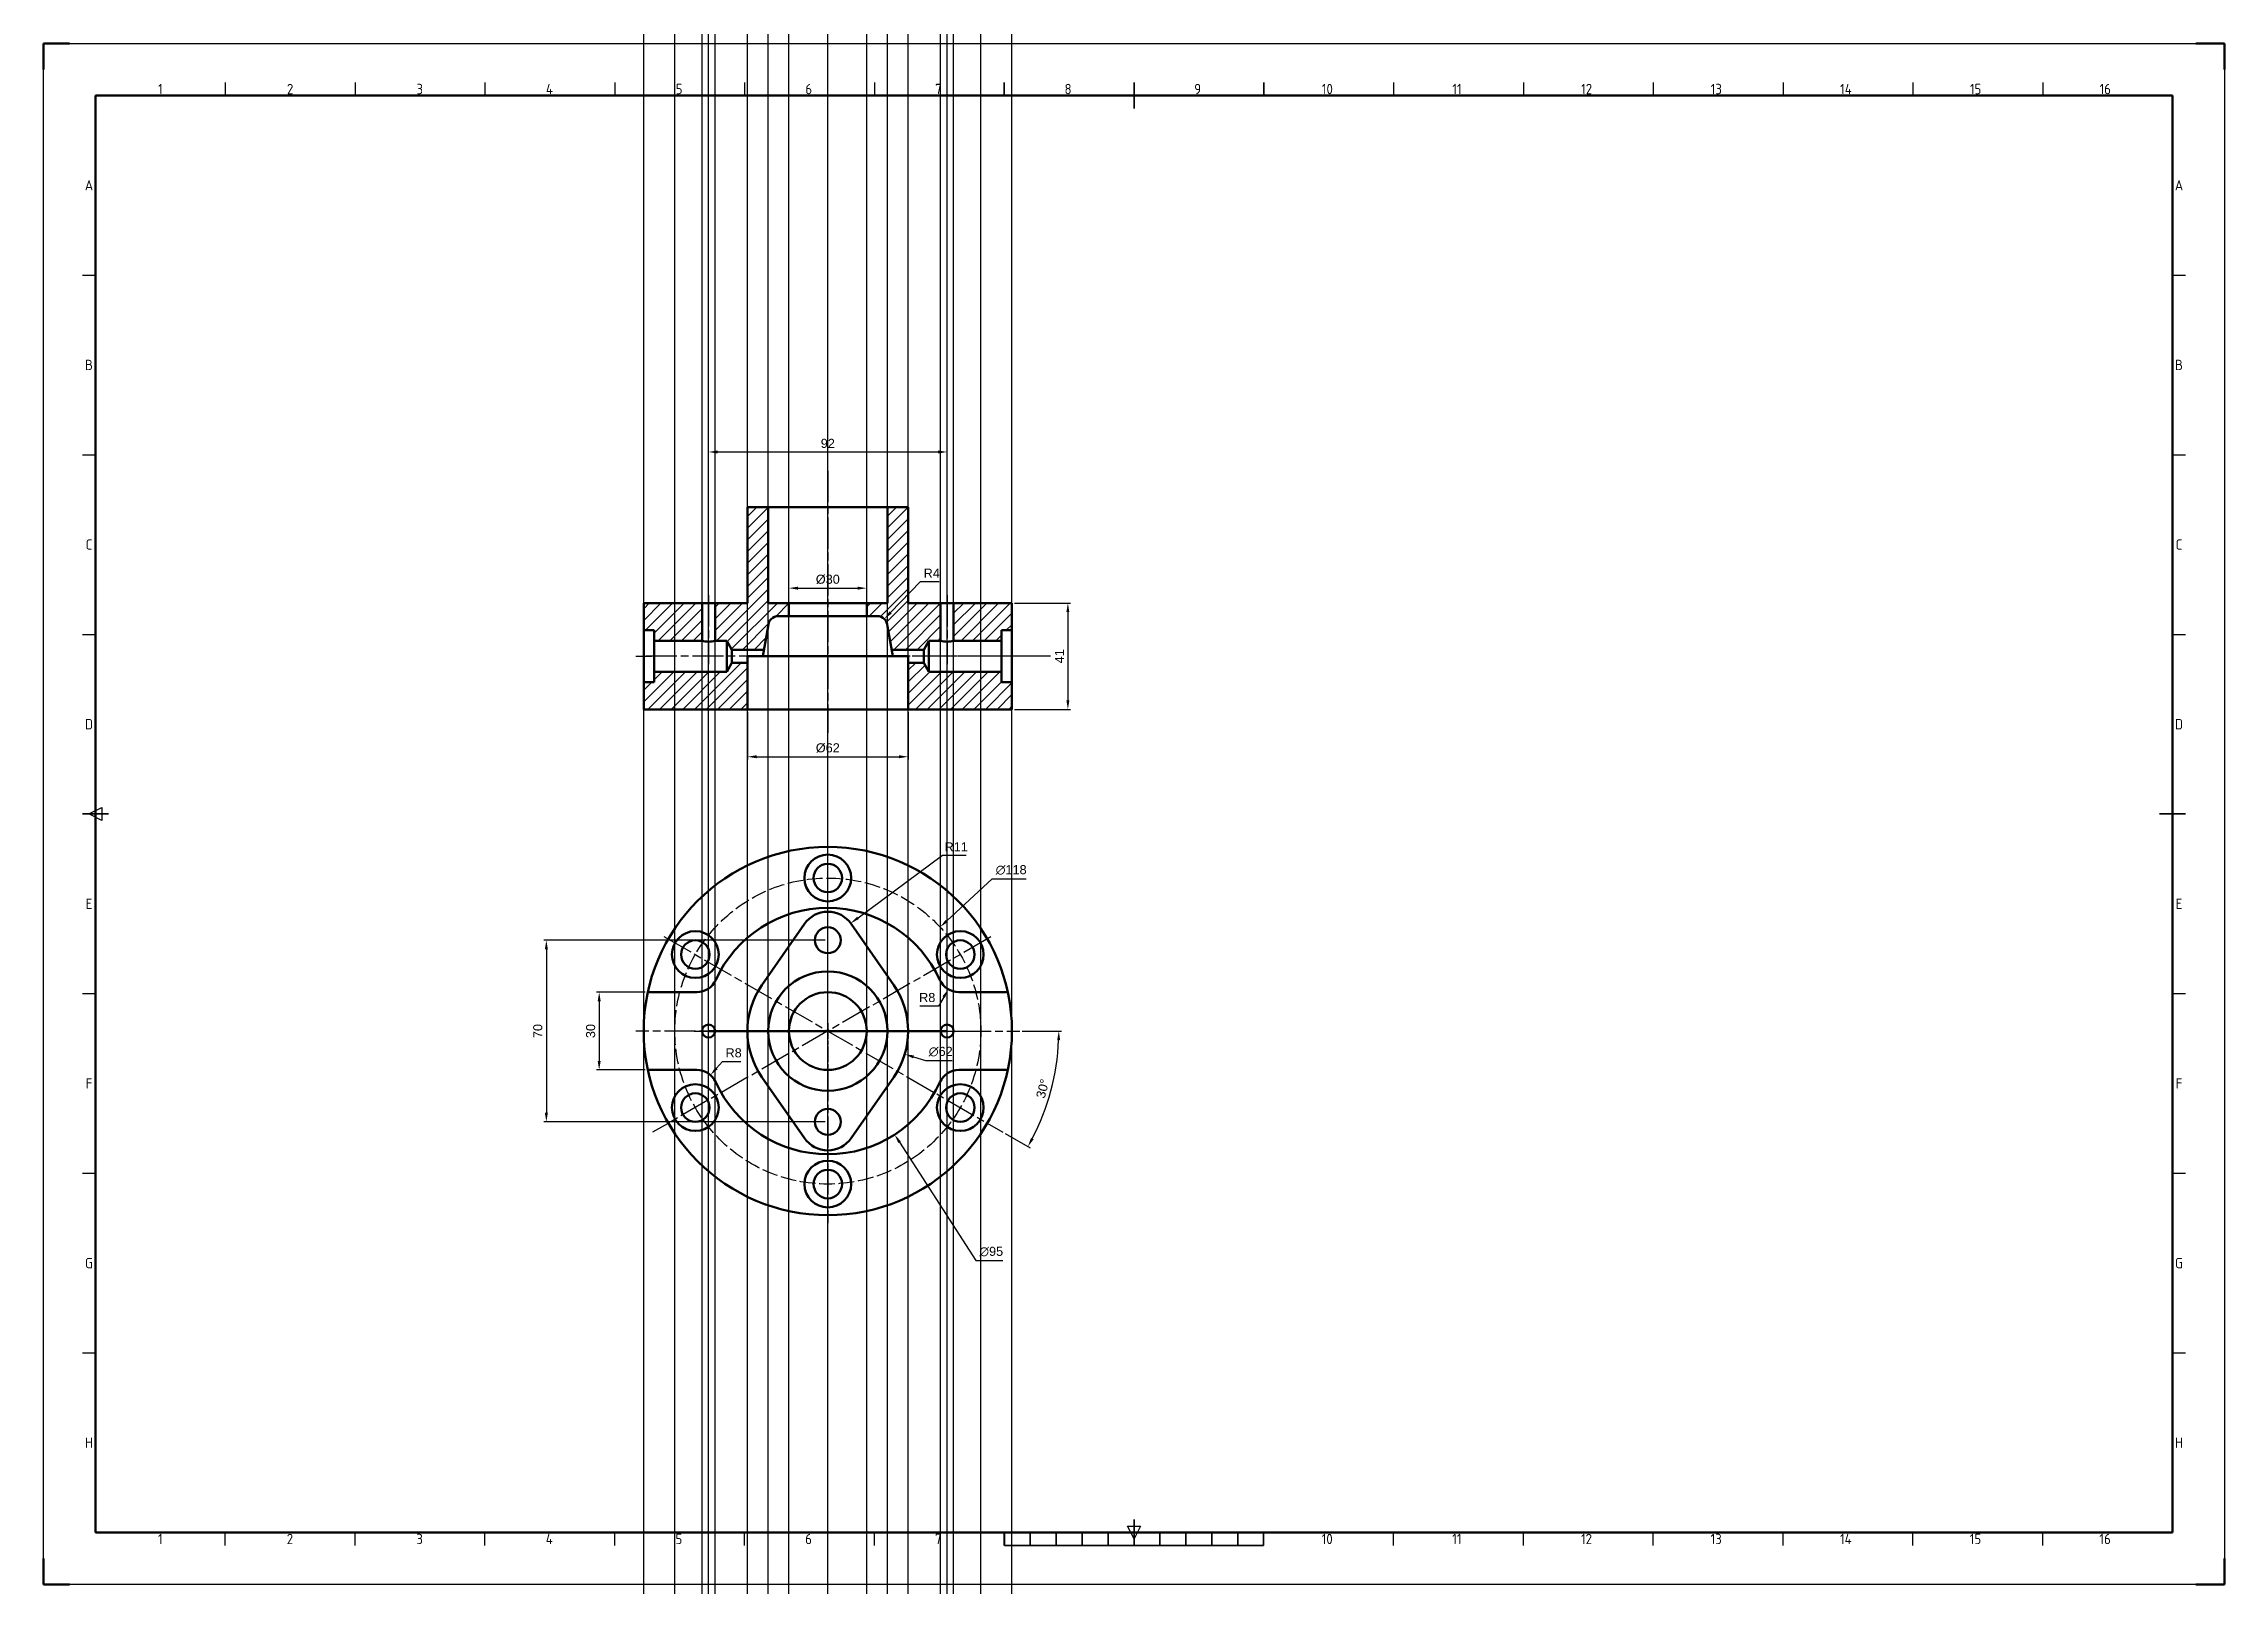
# Model space of a CAD drawing. Header units: millimetres. Extents: x 980 to 1821, y 763 to 1357.
import ezdxf
from ezdxf.enums import TextEntityAlignment as Align

# ---------------------------------------------------------------- set-up
doc = ezdxf.new("R2010")
doc.units = ezdxf.units.MM
for name, pattern in [('AM_ISO02W050', [7.5, 6, -1.5]), ('AM_ISO08W050', [18, 12, -1.5, 3, -1.5]), ('AM_ISO08W050x2', [9, 6, -0.75, 1.5, -0.75]), ('Amconstr', [9999, 9999, 0])]:
    doc.linetypes.add(name, pattern=pattern)
for name, color, linetype, lineweight in [('AM_0', 7, 'Continuous', 50), ('AM_3', 6, 'AM_ISO02W050', 25), ('AM_5', 3, 'Continuous', 25), ('AM_7', 4, 'AM_ISO08W050', 25), ('AM_8', 1, 'Continuous', 25), ('AM_BOR', 7, 'Continuous', 50), ('AM_CL', 1, 'Amconstr', 25)]:
    doc.layers.add(name, color=color, linetype=linetype, lineweight=lineweight)
doc.styles.add('ACISOTS', font='isocp.shx')
doc.styles.get("Standard").update_dxf_attribs({"font": 'arial.ttf'})
doc.dimstyles.new('AM_ISO$0', dxfattribs={"dimtxt": 3.5, "dimasz": 3.5, "dimexe": 1, "dimexo": 1, "dimgap": 1.5, "dimtad": 1, "dimdsep": 46, "dimtxsty": 'Standard', "dimcen": 0, "dimclrd": 256, "dimclre": 256, "dimclrt": 2, "dimadec": 0, "dimazin": 2, "dimtp": 0.1, "dimtm": 0.1, "dimtfac": 0.71, "dimtdec": 3, "dimtmove": 0, "dimatfit": 3, "dimfxl": 1, "dimlwd": -1, "dimlwe": -1, "dimarcsym": 1})
doc.dimstyles.new('AM_ISO$2', dxfattribs={"dimtxt": 3.5, "dimasz": 3.5, "dimexe": 1, "dimexo": 1, "dimgap": 1.5, "dimtad": 1, "dimdsep": 46, "dimtxsty": 'Standard', "dimcen": 0, "dimclrd": 256, "dimclre": 256, "dimclrt": 2, "dimadec": 0, "dimazin": 2, "dimtp": 0.1, "dimtm": 0.1, "dimtfac": 0.71, "dimtdec": 3, "dimtmove": 0, "dimatfit": 3, "dimfxl": 1, "dimlwd": -1, "dimlwe": -1, "dimarcsym": 1})
doc.dimstyles.new('AM_ISO$3', dxfattribs={"dimtxt": 3.5, "dimasz": 3.5, "dimexe": 1, "dimexo": 1, "dimgap": 1.5, "dimtad": 1, "dimtoh": 1, "dimdsep": 46, "dimtxsty": 'Standard', "dimcen": 0, "dimclrd": 256, "dimclre": 256, "dimclrt": 2, "dimadec": 0, "dimazin": 2, "dimtp": 0.1, "dimtm": 0.1, "dimtfac": 0.71, "dimtdec": 3, "dimtofl": 0, "dimtmove": 0, "dimatfit": 0, "dimfxl": 1, "dimlwd": -1, "dimlwe": -1, "dimarcsym": 1})
doc.dimstyles.new('AM_ISO$4', dxfattribs={"dimtxt": 3.5, "dimasz": 3.5, "dimexe": 1, "dimexo": 1, "dimgap": 1.5, "dimtad": 1, "dimtoh": 1, "dimdsep": 46, "dimtxsty": 'Standard', "dimcen": 0, "dimclrd": 256, "dimclre": 256, "dimclrt": 2, "dimadec": 0, "dimazin": 2, "dimtp": 0.1, "dimtm": 0.1, "dimtfac": 0.71, "dimtdec": 3, "dimtofl": 0, "dimtmove": 0, "dimatfit": 0, "dimfxl": 1, "dimlwd": -1, "dimlwe": -1, "dimarcsym": 1})

# ---------------------------------------------------------------- blocks, each defined once
blk = doc.blocks.new('*U3')
at = {"layer": 'AM_0'}
for radius in [9, 5.5]:
    blk.add_circle((0, 0), radius, dxfattribs=at)
blk = doc.blocks.new('*U4')
at = {"layer": 'AM_0', "color": 0, "linetype": 'ByBlock', "lineweight": -2, "transparency": 16777216}
blk.add_blockref('*U3', (1282.42, 1035.75), dxfattribs=at)
for p, rotation in [((1231.33, 1006.25), 60.00000000000001), ((1333.52, 1006.25), 300.0000000000001), ((1231.33, 947.25), 120), ((1333.52, 947.25), 240), ((1282.42, 917.75), 180)]:
    blk.add_blockref('*U3', p, dxfattribs=dict(at, rotation=rotation))
blk = doc.blocks.new('*D5')
at = {"layer": 'AM_5', "linetype": 'ByBlock', "transparency": 16777216}
for p, q in [((1212.02, 991.75), (1193.25, 991.75)), ((1194.25, 988.25), (1194.25, 965.25)), ((1212.02, 961.75), (1193.25, 961.75))]:
    blk.add_line(p, q, dxfattribs=at)
at = {"layer": 'AM_5', "transparency": 16777216}
for points in [[(1193.67, 988.25), (1194.83, 988.25), (1194.25, 991.75)], [(1193.67, 965.25), (1194.83, 965.25), (1194.25, 961.75)]]:
    blk.add_solid(points, dxfattribs=at)
at = {"layer": 'Defpoints', "color": 0, "transparency": 16777216}
for p in [(1213.02, 991.75), (1194.25, 961.75), (1213.02, 961.75)]:
    blk.add_point(p, dxfattribs=at)
at = {"layer": 'AM_5', "color": 2, "transparency": 16777216, "insert": (1190.96, 976.75), "char_height": 3.5, "attachment_point": 5, "rotation": 90}
blk.add_mtext('30', dxfattribs=at)
blk = doc.blocks.new('*D6')
at = {"layer": 'AM_5', "linetype": 'ByBlock', "transparency": 16777216}
for p, q in [((1281.42, 1011.75), (1172.88, 1011.75)), ((1173.88, 1008.25), (1173.88, 945.25)), ((1281.42, 941.75), (1172.88, 941.75))]:
    blk.add_line(p, q, dxfattribs=at)
at = {"layer": 'AM_5', "transparency": 16777216}
for points in [[(1173.29, 1008.25), (1174.46, 1008.25), (1173.88, 1011.75)], [(1173.29, 945.25), (1174.46, 945.25), (1173.88, 941.75)]]:
    blk.add_solid(points, dxfattribs=at)
at = {"layer": 'Defpoints', "color": 0, "transparency": 16777216}
for p in [(1282.42, 1011.75), (1173.88, 941.75), (1282.42, 941.75)]:
    blk.add_point(p, dxfattribs=at)
at = {"layer": 'AM_5', "color": 2, "transparency": 16777216, "insert": (1170.59, 976.75), "char_height": 3.5, "attachment_point": 5, "rotation": 90}
blk.add_mtext('70', dxfattribs=at)
blk = doc.blocks.new('*D7')
at = {"layer": 'AM_5', "linetype": 'ByBlock', "transparency": 16777216}
for p, q in [((1357.42, 976.75), (1372.51, 976.75)), ((1350.84, 937.25), (1360.44, 931.7))]:
    blk.add_line(p, q, dxfattribs=at)
blk.add_arc((1282.42, 976.75), 89.09, 332.25102, 357.74898, dxfattribs=at)
at = {"layer": 'AM_5', "transparency": 16777216}
for points in [[(1370.86, 973.26), (1372.03, 973.23), (1371.51, 976.75)], [(1361.78, 934.98), (1360.76, 935.55), (1359.58, 932.2)]]:
    blk.add_solid(points, dxfattribs=at)
at = {"layer": 'Defpoints', "color": 0, "transparency": 16777216}
for p in [(1219.2, 1013.25), (1297.42, 976.75), (1356.42, 976.75), (1366.14, 946.27), (1349.97, 937.75)]:
    blk.add_point(p, dxfattribs=at)
at = {"layer": 'AM_5', "color": 2, "transparency": 16777216, "insert": (1365.3, 954.54), "char_height": 3.5, "attachment_point": 5, "rotation": 75}
blk.add_mtext('30°', dxfattribs=at)
blk = doc.blocks.new('*D8')
at = {"layer": 'AM_5', "linetype": 'ByBlock', "transparency": 16777216}
for p, q in [((1325.09, 986.38), (1317.94, 986.38)), ((1327.11, 989.83), (1325.09, 986.38))]:
    blk.add_line(p, q, dxfattribs=at)
at = {"layer": 'AM_5', "transparency": 16777216}
blk.add_solid([(1326.61, 990.12), (1327.61, 989.53), (1328.88, 992.85)], dxfattribs=at)
at = {"layer": 'Defpoints', "color": 0, "transparency": 16777216}
for p in [(1328.88, 992.85), (1332.93, 999.75)]:
    blk.add_point(p, dxfattribs=at)
at = {"layer": 'AM_5', "color": 2, "transparency": 16777216, "insert": (1320.76, 989.67), "char_height": 3.5, "attachment_point": 5}
blk.add_mtext('R8', dxfattribs=at)
blk = doc.blocks.new('*D9')
at = {"layer": 'AM_5', "linetype": 'ByBlock', "transparency": 16777216}
for p, q in [((1239.47, 962.41), (1241.77, 965.05)), ((1241.77, 965.05), (1248.92, 965.05))]:
    blk.add_line(p, q, dxfattribs=at)
at = {"layer": 'AM_5', "transparency": 16777216}
blk.add_solid([(1239.03, 962.8), (1239.91, 962.03), (1237.17, 959.78)], dxfattribs=at)
at = {"layer": 'Defpoints', "color": 0, "transparency": 16777216}
for p in [(1237.17, 959.78), (1231.91, 953.75)]:
    blk.add_point(p, dxfattribs=at)
at = {"layer": 'AM_5', "color": 2, "transparency": 16777216, "insert": (1246.09, 968.34), "char_height": 3.5, "attachment_point": 5}
blk.add_mtext('R8', dxfattribs=at)
blk = doc.blocks.new('*D10')
at = {"layer": 'AM_5', "linetype": 'ByBlock', "transparency": 16777216}
for p, q in [((1294.07, 1020.38), (1326.59, 1044.51)), ((1326.59, 1044.51), (1335.78, 1044.51))]:
    blk.add_line(p, q, dxfattribs=at)
at = {"layer": 'AM_5', "transparency": 16777216}
blk.add_solid([(1293.72, 1020.85), (1294.42, 1019.92), (1291.26, 1018.3)], dxfattribs=at)
at = {"layer": 'Defpoints', "color": 0, "transparency": 16777216}
for p in [(1291.26, 1018.3), (1282.42, 1011.75)]:
    blk.add_point(p, dxfattribs=at)
at = {"layer": 'AM_5', "color": 2, "transparency": 16777216, "insert": (1331.93, 1047.76), "char_height": 3.5, "attachment_point": 5}
blk.add_mtext('R11', dxfattribs=at)
blk = doc.blocks.new('*D11')
at = {"layer": 'AM_5', "linetype": 'ByBlock', "transparency": 16777216}
for p, q in [((1328.29, 1019.2), (1345.84, 1035.46)), ((1345.84, 1035.46), (1358.89, 1035.46))]:
    blk.add_line(p, q, dxfattribs=at)
at = {"layer": 'AM_5', "transparency": 16777216}
blk.add_solid([(1327.89, 1019.63), (1328.68, 1018.78), (1325.72, 1016.83)], dxfattribs=at)
at = {"layer": 'Defpoints', "color": 0, "transparency": 16777216}
for p in [(1325.72, 1016.83), (1239.13, 936.66)]:
    blk.add_point(p, dxfattribs=at)
at = {"layer": 'AM_5', "color": 2, "transparency": 16777216, "insert": (1353.12, 1038.85), "char_height": 3.5, "attachment_point": 5}
blk.add_mtext('∅118', dxfattribs=at)
blk = doc.blocks.new('*D12')
at = {"layer": 'AM_5', "linetype": 'ByBlock', "transparency": 16777216}
for p, q in [((1315.46, 966.79), (1320.07, 965.4)), ((1320.07, 965.4), (1330.35, 965.4))]:
    blk.add_line(p, q, dxfattribs=at)
at = {"layer": 'AM_5', "transparency": 16777216}
blk.add_solid([(1315.62, 967.35), (1315.29, 966.23), (1312.1, 967.8)], dxfattribs=at)
at = {"layer": 'Defpoints', "color": 0, "transparency": 16777216}
for p in [(1252.74, 985.69), (1312.1, 967.8)]:
    blk.add_point(p, dxfattribs=at)
at = {"layer": 'AM_5', "color": 2, "transparency": 16777216, "insert": (1325.96, 968.79), "char_height": 3.5, "attachment_point": 5}
blk.add_mtext('∅62', dxfattribs=at)
blk = doc.blocks.new('*D13')
at = {"layer": 'AM_5', "linetype": 'ByBlock', "transparency": 16777216}
for p, q in [((1310.09, 933.9), (1339.51, 888.33)), ((1339.51, 888.33), (1349.86, 888.33))]:
    blk.add_line(p, q, dxfattribs=at)
at = {"layer": 'AM_5', "transparency": 16777216}
blk.add_solid([(1310.58, 934.22), (1309.59, 933.58), (1308.19, 936.84)], dxfattribs=at)
at = {"layer": 'Defpoints', "color": 0, "transparency": 16777216}
for p in [(1256.66, 1016.65), (1308.19, 936.84)]:
    blk.add_point(p, dxfattribs=at)
at = {"layer": 'AM_5', "color": 2, "transparency": 16777216, "insert": (1345.43, 891.71), "char_height": 3.5, "attachment_point": 5}
blk.add_mtext('∅95', dxfattribs=at)
blk = doc.blocks.new('ISO_A1')
for p, q in [((20, 574), (20, 20)), ((20, 574), (821, 574)), ((821, 20), (821, 574)), ((20, 20), (821, 20))]:
    blk.add_line(p, q)
at = {"layer": 'AM_BOR'}
for p, q in [((10, 594), (0, 594)), ((0, 594), (0, 584)), ((841, 594), (830, 594)), ((841, 584), (841, 594)), ((0, 0), (0, 10)), ((841, 0), (841, 10)), ((0, 0), (10, 0)), ((841, 0), (830, 0))]:
    blk.add_line(p, q, dxfattribs=at)
at = {"layer": 'AM_BOR', "color": 1, "lineweight": 25}
for p, q in [((0, 594), (841, 594)), ((0, 0), (0, 594)), ((841, 594), (841, 0)), ((70.0625, 579), (70.0625, 574)), ((120.125, 579), (120.125, 574)), ((170.1875, 579), (170.1875, 574)), ((220.25, 579), (220.25, 574)), ((270.3125, 579), (270.3125, 574)), ((320.375, 579), (320.375, 574)), ((520.625, 579), (520.625, 574)), ((570.6875, 579), (570.6875, 574)), ((620.75, 579), (620.75, 574)), ((670.8125, 579), (670.8125, 574)), ((720.875, 579), (720.875, 574)), ((770.9375, 579), (770.9375, 574)), ((15, 504.75), (20, 504.75)), ((821, 504.75), (826, 504.75)), ((15, 435.5), (20, 435.5)), ((821, 435.5), (826, 435.5)), ((15, 366.25), (20, 366.25)), ((821, 366.25), (826, 366.25)), ((17.5, 297), (22.5, 299.5)), ((22.5, 294.5), (17.5, 297)), ((22.5, 299.5), (22.5, 294.5)), ((15, 227.75), (20, 227.75)), ((821, 227.75), (826, 227.75)), ((15, 158.5), (20, 158.5)), ((821, 158.5), (826, 158.5)), ((15, 89.25), (20, 89.25)), ((821, 89.25), (826, 89.25)), ((70.0625, 15), (70.0625, 20)), ((120.125, 15), (120.125, 20)), ((170.1875, 15), (170.1875, 20)), ((220.25, 15), (220.25, 20)), ((270.3125, 15), (270.3125, 20)), ((320.375, 15), (320.375, 20)), ((370.4375, 15), (370.4375, 20)), ((420.5, 17.5), (418, 22.5)), ((418, 22.5), (423, 22.5)), ((423, 22.5), (420.5, 17.5)), ((470.5625, 15), (470.5625, 20)), ((520.625, 15), (520.625, 20)), ((570.6875, 15), (570.6875, 20)), ((620.75, 15), (620.75, 20)), ((670.8125, 15), (670.8125, 20)), ((720.875, 15), (720.875, 20)), ((770.9375, 15), (770.9375, 20)), ((841, 0), (0, 0))]:
    blk.add_line(p, q, dxfattribs=at)
at = {"layer": 'AM_BOR', "color": 2, "lineweight": 35}
for p, q in [((370.4375, 579), (370.4375, 574)), ((420.5, 574), (420.5, 579)), ((420.5, 569), (420.5, 574)), ((470.5625, 579), (470.5625, 574)), ((15, 297), (25, 297)), ((816, 297), (826, 297)), ((370.5, 20), (370.5, 15)), ((380.5, 20), (380.5, 15)), ((390.5, 20), (390.5, 15)), ((400.5, 20), (400.5, 15)), ((410.5, 20), (410.5, 15)), ((420.5, 20), (420.5, 25)), ((420.5, 20), (420.5, 15)), ((430.5, 20), (430.5, 15)), ((440.5, 20), (440.5, 15)), ((450.5, 20), (450.5, 15)), ((460.5, 20), (460.5, 15)), ((470.5, 20), (470.5, 15)), ((370.5, 15), (470.5, 15))]:
    blk.add_line(p, q, dxfattribs=at)
at = {"layer": 'AM_BOR', "color": 1, "lineweight": 25, "style": 'ACISOTS'}
for s, p in [('1', (45.0625, 576.5)), ('2', (95.0625, 576.5)), ('3', (145.0625, 576.5)), ('4', (195.0625, 576.5)), ('5', (245.0625, 576.5)), ('6', (295.0625, 576.5)), ('7', (345.0625, 576.5)), ('8', (395.0625, 576.5)), ('9', (445.0625, 576.5)), ('10', (495.0625, 576.5)), ('11', (545.0625, 576.5)), ('12', (595.0625, 576.5)), ('13', (645.0625, 576.5)), ('14', (695.0625, 576.5)), ('15', (745.0625, 576.5)), ('16', (795.0625, 576.5)), ('A', (17.5, 539.375)), ('A', (823.5, 539.375)), ('B', (17.5, 470.125)), ('B', (823.5, 470.125)), ('C', (17.5, 400.875)), ('C', (823.5, 400.875)), ('D', (17.5, 331.625)), ('D', (823.5, 331.625)), ('E', (17.5, 262.375)), ('E', (823.5, 262.375)), ('F', (17.5, 193.125)), ('F', (823.5, 193.125)), ('G', (17.5, 123.875)), ('G', (823.5, 123.875)), ('H', (17.5, 54.625)), ('H', (823.5, 54.625)), ('1', (45, 17.5)), ('2', (95, 17.5)), ('3', (145, 17.5)), ('4', (195, 17.5)), ('5', (245, 17.5)), ('6', (295, 17.5)), ('7', (345, 17.5)), ('10', (495, 17.5)), ('11', (545, 17.5)), ('12', (595, 17.5)), ('13', (645, 17.5)), ('14', (695, 17.5)), ('15', (745, 17.5)), ('16', (795, 17.5))]:
    blk.add_text(s, height=4, dxfattribs=at).set_placement(p, align=Align.MIDDLE)
blk = doc.blocks.new('*D19')
at = {"layer": 'AM_5', "linetype": 'ByBlock', "transparency": 16777216}
for p, q in [((1354.42, 1141.75), (1376, 1141.75)), ((1375, 1138.25), (1375, 1104.25)), ((1354.42, 1100.75), (1376, 1100.75))]:
    blk.add_line(p, q, dxfattribs=at)
at = {"layer": 'AM_5', "transparency": 16777216}
for points in [[(1374.42, 1138.25), (1375.58, 1138.25), (1375, 1141.75)], [(1374.42, 1104.25), (1375.58, 1104.25), (1375, 1100.75)]]:
    blk.add_solid(points, dxfattribs=at)
at = {"layer": 'Defpoints', "color": 0, "transparency": 16777216}
for p in [(1353.42, 1141.75), (1353.42, 1100.75), (1375, 1100.75)]:
    blk.add_point(p, dxfattribs=at)
at = {"layer": 'AM_5', "color": 2, "transparency": 16777216, "insert": (1371.74, 1121.25), "char_height": 3.5, "attachment_point": 5, "rotation": 90}
blk.add_mtext('41', dxfattribs=at)
blk = doc.blocks.new('*D20')
at = {"layer": 'AM_5', "linetype": 'ByBlock', "transparency": 16777216}
for p, q in [((1306.65, 1138.13), (1318.19, 1150)), ((1318.19, 1150), (1325.31, 1150))]:
    blk.add_line(p, q, dxfattribs=at)
at = {"layer": 'AM_5', "transparency": 16777216}
blk.add_solid([(1306.23, 1138.53), (1307.07, 1137.72), (1304.21, 1135.61)], dxfattribs=at)
at = {"layer": 'Defpoints', "color": 0, "transparency": 16777216}
for p in [(1304.21, 1135.61), (1301.42, 1132.75)]:
    blk.add_point(p, dxfattribs=at)
at = {"layer": 'AM_5', "color": 2, "transparency": 16777216, "insert": (1322.5, 1153.25), "char_height": 3.5, "attachment_point": 5}
blk.add_mtext('R4', dxfattribs=at)
blk = doc.blocks.new('*D21')
at = {"layer": 'AM_5', "linetype": 'ByBlock', "transparency": 16777216}
for p, q in [((1236.42, 1145.75), (1236.42, 1201)), ((1239.92, 1200), (1324.92, 1200)), ((1328.42, 1145.75), (1328.42, 1201))]:
    blk.add_line(p, q, dxfattribs=at)
at = {"layer": 'AM_5', "transparency": 16777216}
for points in [[(1239.92, 1200.58), (1239.92, 1199.42), (1236.42, 1200)], [(1324.92, 1200.58), (1324.92, 1199.42), (1328.42, 1200)]]:
    blk.add_solid(points, dxfattribs=at)
at = {"layer": 'Defpoints', "color": 0, "transparency": 16777216}
for p in [(1328.42, 1200), (1236.42, 1144.75), (1328.42, 1144.75)]:
    blk.add_point(p, dxfattribs=at)
at = {"layer": 'AM_5', "color": 2, "transparency": 16777216, "insert": (1282.42, 1203.29), "char_height": 3.5, "attachment_point": 5}
blk.add_mtext('92', dxfattribs=at)
blk = doc.blocks.new('*D22')
at = {"layer": 'AM_5', "linetype": 'ByBlock', "transparency": 16777216}
for p, q in [((1251.42, 1099.75), (1251.42, 1081.5)), ((1313.42, 1099.75), (1313.42, 1081.5)), ((1254.92, 1082.5), (1309.92, 1082.5))]:
    blk.add_line(p, q, dxfattribs=at)
at = {"layer": 'AM_5', "transparency": 16777216}
for points in [[(1254.92, 1083.08), (1254.92, 1081.92), (1251.42, 1082.5)], [(1309.92, 1083.08), (1309.92, 1081.92), (1313.42, 1082.5)]]:
    blk.add_solid(points, dxfattribs=at)
at = {"layer": 'Defpoints', "color": 0, "transparency": 16777216}
for p in [(1251.42, 1100.75), (1313.42, 1100.75), (1313.42, 1082.5)]:
    blk.add_point(p, dxfattribs=at)
at = {"layer": 'AM_5', "color": 2, "transparency": 16777216, "insert": (1282.42, 1085.88), "char_height": 3.5, "attachment_point": 5}
blk.add_mtext('%%C62', dxfattribs=at)
blk = doc.blocks.new('*D23')
at = {"layer": 'AM_5', "linetype": 'ByBlock', "transparency": 16777216}
for p, q in [((1267.42, 1142.75), (1267.42, 1148.5)), ((1270.92, 1147.5), (1293.92, 1147.5)), ((1297.42, 1142.75), (1297.42, 1148.5))]:
    blk.add_line(p, q, dxfattribs=at)
at = {"layer": 'AM_5', "transparency": 16777216}
for points in [[(1270.92, 1148.08), (1270.92, 1146.92), (1267.42, 1147.5)], [(1293.92, 1148.08), (1293.92, 1146.92), (1297.42, 1147.5)]]:
    blk.add_solid(points, dxfattribs=at)
at = {"layer": 'Defpoints', "color": 0, "transparency": 16777216}
for p in [(1297.42, 1147.5), (1267.42, 1141.75), (1297.42, 1141.75)]:
    blk.add_point(p, dxfattribs=at)
at = {"layer": 'AM_5', "color": 2, "transparency": 16777216, "insert": (1282.42, 1150.88), "char_height": 3.5, "attachment_point": 5}
blk.add_mtext('%%C30', dxfattribs=at)

msp = doc.modelspace()

# ---------------------------------------------------------------- hatches: boundary and pattern name
at = {"layer": 'AM_8'}
h = msp.add_hatch(dxfattribs=at)
h.set_pattern_fill('ANSI31', color=256)
h.paths.add_polyline_path([(1251.422, 1141.746), (1238.922, 1141.746), (1238.922, 1127.246), (1243.422, 1127.246), (1245.443, 1123.746), (1257.787, 1123.746), (1259.422, 1132.746, -0.4142136), (1263.422, 1136.746), (1267.422, 1136.746), (1267.422, 1141.746), (1259.422, 1141.746), (1259.422, 1178.746), (1251.422, 1178.746)])
h.paths.add_polyline_path([(1251.422, 1100.746), (1251.422, 1118.746), (1245.443, 1118.746), (1243.422, 1115.246), (1215.422, 1115.246), (1215.422, 1111.246), (1211.422, 1111.246), (1211.422, 1100.746)])
h.paths.add_polyline_path([(1211.422, 1141.746), (1211.422, 1131.246), (1215.422, 1131.246), (1215.422, 1127.246), (1233.922, 1127.246), (1233.922, 1141.746)])
h.paths.add_polyline_path([(1305.422, 1132.746), (1307.003, 1123.746), (1319.402, 1123.746), (1321.422, 1127.246), (1325.922, 1127.246), (1325.922, 1141.746), (1313.422, 1141.746), (1313.422, 1178.746), (1305.422, 1178.746), (1305.422, 1141.746), (1297.422, 1141.746), (1297.422, 1136.746), (1301.422, 1136.746, -0.4142136)])
h.paths.add_polyline_path([(1321.422, 1115.246), (1319.402, 1118.746), (1313.422, 1118.746), (1313.422, 1100.746), (1353.422, 1100.746), (1353.422, 1111.246), (1349.422, 1111.246), (1349.422, 1115.246)])
h.paths.add_polyline_path([(1330.922, 1127.246), (1349.422, 1127.246), (1349.422, 1131.246), (1353.422, 1131.246), (1353.422, 1141.746), (1330.922, 1141.746)])

# ---------------------------------------------------------------- linework, layer by layer
at = {"layer": 'AM_0'}
for p, q in [((1313.422, 1178.746), (1251.422, 1178.746)), ((1251.422, 1178.746), (1251.422, 1141.746)), ((1259.422, 1178.746), (1259.422, 1141.746)), ((1305.422, 1178.746), (1305.422, 1141.746)), ((1313.422, 1141.746), (1313.422, 1178.746)), ((1211.422, 1141.746), (1211.422, 1100.746)), ((1251.422, 1141.746), (1211.422, 1141.746)), ((1233.922, 1141.746), (1233.922, 1127.246)), ((1238.922, 1141.746), (1238.922, 1127.246)), ((1305.422, 1141.746), (1259.422, 1141.746)), ((1297.422, 1136.746), (1263.422, 1136.746)), ((1267.422, 1141.746), (1267.422, 1136.746)), ((1297.422, 1141.746), (1297.422, 1136.746)), ((1297.422, 1136.746), (1301.422, 1136.746)), ((1353.422, 1141.746), (1313.422, 1141.746)), ((1325.922, 1141.746), (1325.922, 1127.246)), ((1330.922, 1141.746), (1330.922, 1127.246)), ((1353.422, 1100.746), (1353.422, 1141.746)), ((1211.422, 1131.246), (1215.422, 1131.246)), ((1215.422, 1131.246), (1215.422, 1111.246)), ((1215.422, 1127.246), (1233.922, 1127.246)), ((1238.922, 1127.246), (1243.422, 1127.246)), ((1243.422, 1127.246), (1245.443, 1123.746)), ((1243.422, 1127.246), (1243.422, 1115.246)), ((1321.422, 1127.246), (1319.402, 1123.746)), ((1321.422, 1115.246), (1321.422, 1127.246)), ((1325.922, 1127.246), (1321.422, 1127.246)), ((1349.422, 1127.246), (1330.922, 1127.246)), ((1353.422, 1131.246), (1349.422, 1131.246)), ((1349.422, 1131.246), (1349.422, 1115.246)), ((1243.422, 1115.246), (1245.443, 1118.746)), ((1245.443, 1123.746), (1257.787, 1123.746)), ((1245.443, 1123.746), (1245.443, 1118.746)), ((1245.443, 1118.746), (1251.422, 1118.746)), ((1251.422, 1100.746), (1251.422, 1121.246)), ((1251.422, 1121.246), (1313.422, 1121.246)), ((1307.003, 1123.746), (1319.402, 1123.746)), ((1313.422, 1100.746), (1313.422, 1121.246)), ((1313.422, 1118.746), (1319.402, 1118.746)), ((1319.402, 1123.746), (1319.402, 1118.746)), ((1321.422, 1115.246), (1319.402, 1118.746)), ((1211.422, 1111.246), (1215.422, 1111.246)), ((1215.422, 1115.246), (1243.422, 1115.246)), ((1349.422, 1115.246), (1321.422, 1115.246)), ((1349.422, 1115.246), (1349.422, 1111.246)), ((1353.422, 1111.246), (1349.422, 1111.246)), ((1211.422, 1100.746), (1353.422, 1100.746)), ((1256.982, 994.46), (1273.395, 1018.031)), ((1307.862, 994.46), (1291.449, 1018.031)), ((1236.422, 1013.664), (1236.422, 1013.691)), ((1328.422, 1013.664), (1328.422, 1013.691)), ((1213.025, 991.745), (1231.912, 991.745)), ((1332.932, 991.745), (1351.82, 991.745)), ((1282.422, 976.745), (1236.422, 976.745)), ((1282.422, 976.745), (1328.422, 976.745)), ((1213.025, 961.745), (1231.912, 961.745)), ((1256.982, 959.031), (1273.395, 935.46)), ((1307.862, 959.031), (1291.449, 935.46)), ((1332.932, 961.745), (1351.82, 961.745))]:
    msp.add_line(p, q, dxfattribs=at)
for points in [[(1259.422, 1132.746), (1257.333, 1121.246)], [(1305.422, 1132.746), (1307.442, 1121.246)]]:
    msp.add_lwpolyline(points, dxfattribs=at)
for centre, radius in [((1282.422, 976.745), 71), ((1282.422, 1011.745), 5), ((1282.422, 976.745), 23), ((1282.422, 976.745), 15), ((1236.422, 976.745), 2.5), ((1328.422, 976.745), 2.5), ((1282.422, 941.745), 5)]:
    msp.add_circle(centre, radius, dxfattribs=at)
for centre, radius, start, end in [((1263.422, 1132.746), 4, 90, 180), ((1301.422, 1132.746), 4, 0, 90), ((1236.422, 1135.175), 8.314, 252.5, 287.5), ((1328.422, 1135.175), 8.314, 252.5, 287.5), ((1282.422, 976.745), 47.5, 24.482445, 155.517555), ((1282.422, 1011.745), 11, 34.849905, 145.150095), ((1231.912, 999.745), 8, 270, 335.517555), ((1282.422, 976.745), 31, 145.150095, 214.849905), ((1282.422, 976.745), 31, 325.150095, 34.849905), ((1332.932, 999.745), 8, 204.482445, 270), ((1231.912, 953.745), 8, 24.482445, 90), ((1332.932, 953.745), 8, 90, 155.517555), ((1282.422, 976.745), 47.5, 204.482445, 335.517555), ((1282.422, 941.745), 11, 214.849905, 325.150095)]:
    msp.add_arc(centre, radius, start, end, dxfattribs=at)
at = {"layer": 'AM_3'}
msp.add_circle((1282.422, 976.745), 59, dxfattribs=at)
at = {"layer": 'AM_7'}
for p, q in [((1282.422, 1192.691), (1282.422, 1091.683)), ((1236.422, 1144.746), (1236.422, 1118.246)), ((1328.422, 1144.746), (1328.422, 1118.246)), ((1368.239, 1121.246), (1211.422, 1121.246)), ((1282.422, 976.745), (1282.422, 1050.745)), ((1345.289, 1013.041), (1214.872, 937.745)), ((1219.196, 1013.249), (1349.972, 937.745)), ((1267.422, 976.745), (1208.422, 976.745)), ((1264.422, 976.745), (1300.422, 976.745)), ((1297.422, 976.745), (1356.422, 976.745)), ((1282.422, 961.745), (1282.422, 902.745))]:
    msp.add_line(p, q, dxfattribs=at)
at = {"layer": 'AM_7', "linetype": 'AM_ISO08W050x2'}
for p, q in [((1208.422, 1121.246), (1215.422, 1121.246)), ((1356.422, 1121.246), (1314.958, 1121.246)), ((1230.922, 976.745), (1241.922, 976.745)), ((1236.422, 971.245), (1236.422, 982.245)), ((1282.422, 979.745), (1282.422, 958.745)), ((1322.922, 976.745), (1333.922, 976.745)), ((1328.422, 971.245), (1328.422, 982.245))]:
    msp.add_line(p, q, dxfattribs=at)
at = {"layer": 'AM_CL'}
for p in [(1211.422, 976.745), (1223.422, 976.745), (1233.922, 976.745), (1236.422, 976.745), (1238.922, 976.745), (1251.422, 976.745), (1259.422, 976.745), (1267.422, 976.745), (1282.422, 976.745), (1297.422, 976.745), (1305.422, 976.745), (1313.422, 976.745), (1325.922, 976.745), (1328.422, 976.745), (1330.922, 976.745), (1341.422, 976.745), (1353.422, 976.745)]:
    msp.add_xline(p, (0, 1), dxfattribs=at)

# ---------------------------------------------------------------- block references
at = {"layer": 'AM_0', "lineweight": 0}
msp.add_blockref('ISO_A1', (980, 763.428), dxfattribs=at)
at = {"layer": 'AM_0'}
msp.add_blockref('*U4', (0, 0), dxfattribs=at)

# ---------------------------------------------------------------- dimensions: what is measured, and where the dimension line sits
at = {"layer": 'AM_5'}
dim = msp.add_linear_dim(base=(1328.422, 1200), p1=(1236.422, 1144.746), p2=(1328.422, 1144.746), dimstyle='AM_ISO$0', override={"dimpost": ''}, dxfattribs=at)
dim.commit()
dim.dimension.update_dxf_attribs({"geometry": '*D21', "text_midpoint": (1282.422, 1203.287)})
dim = msp.add_linear_dim(base=(1297.422, 1147.5), p1=(1267.422, 1141.746), p2=(1297.422, 1141.746), text='%%C<>', dimstyle='AM_ISO$0', override={"dimpost": ''}, dxfattribs=at)
dim.commit()
dim.dimension.update_dxf_attribs({"geometry": '*D23', "text_midpoint": (1282.422, 1150.885)})
for center, mpoint, picture, middle in [((1301.422, 1132.746), (1304.21, 1135.615), '*D20', (1322.5, 1150)), ((1282.422, 1011.745), (1291.257, 1018.299), '*D10', (1331.932, 1044.506)), ((1332.932, 999.745), (1328.882, 992.846), '*D8', (1320.761, 986.38))]:
    dim = msp.add_radius_dim(center=center, mpoint=mpoint, dimstyle='AM_ISO$4', override={"dimpost": ''}, dxfattribs=at)
    dim.commit()
    dim.dimension.update_dxf_attribs({"geometry": picture, "text_midpoint": middle, "dimtype": 164})
for p1, p2, distance, picture, middle in [((1353.422, 1141.746), (1353.422, 1100.746), 21.578, '*D19', (1371.743, 1121.246)), ((1282.422, 1011.745), (1282.422, 941.745), -108.546, '*D6', (1170.589, 976.745)), ((1213.025, 991.745), (1213.025, 961.745), -18.774, '*D5', (1190.963, 976.745))]:
    dim = msp.add_aligned_dim(p1=p1, p2=p2, distance=distance, dimstyle='AM_ISO$0', override={"dimpost": ''}, dxfattribs=at)
    dim.commit()
    dim.dimension.update_dxf_attribs({"geometry": picture, "text_midpoint": middle})
dim = msp.add_linear_dim(base=(1313.422, 1082.5), p1=(1251.422, 1100.746), p2=(1313.422, 1100.746), angle=0, text='%%C<>', dimstyle='AM_ISO$0', override={"dimpost": ''}, dxfattribs=at)
dim.commit()
dim.dimension.update_dxf_attribs({"geometry": '*D22', "text_midpoint": (1282.422, 1085.885)})
for p1, p2, picture, middle in [((1239.127, 936.664), (1325.717, 1016.827), '*D11', (1353.119, 1035.46)), ((1256.658, 1016.651), (1308.187, 936.84), '*D13', (1345.432, 888.328))]:
    dim = msp.add_diameter_dim_2p(p1=p1, p2=p2, dimstyle='AM_ISO$3', override={"dimpost": ''}, dxfattribs=at)
    dim.commit()
    dim.dimension.update_dxf_attribs({"geometry": picture, "text_midpoint": middle, "dimtype": 163})
dim = msp.add_angular_dim_2l(base=(1366.141, 946.274), line1=((1297.422, 976.745), (1356.422, 976.745)), line2=((1219.196, 1013.249), (1349.972, 937.745)), dimstyle='AM_ISO$2', override={"dimpost": ''}, dxfattribs=at)
dim.commit()
dim.dimension.update_dxf_attribs({"geometry": '*D7', "text_midpoint": (1365.302, 954.538)})
dim = msp.add_diameter_dim_2p(p1=(1252.741, 985.69), p2=(1312.104, 967.801), dimstyle='AM_ISO$3', dxfattribs=at)
dim.commit()
dim.dimension.update_dxf_attribs({"geometry": '*D12', "text_midpoint": (1325.962, 965.401), "dimtype": 163})
dim = msp.add_radius_dim(center=(1231.912, 953.745), mpoint=(1237.169, 959.776), dimstyle='AM_ISO$4', dxfattribs=at)
dim.commit()
dim.dimension.update_dxf_attribs({"geometry": '*D9', "text_midpoint": (1246.093, 965.053), "dimtype": 164})

doc.saveas('drawing.dxf')
